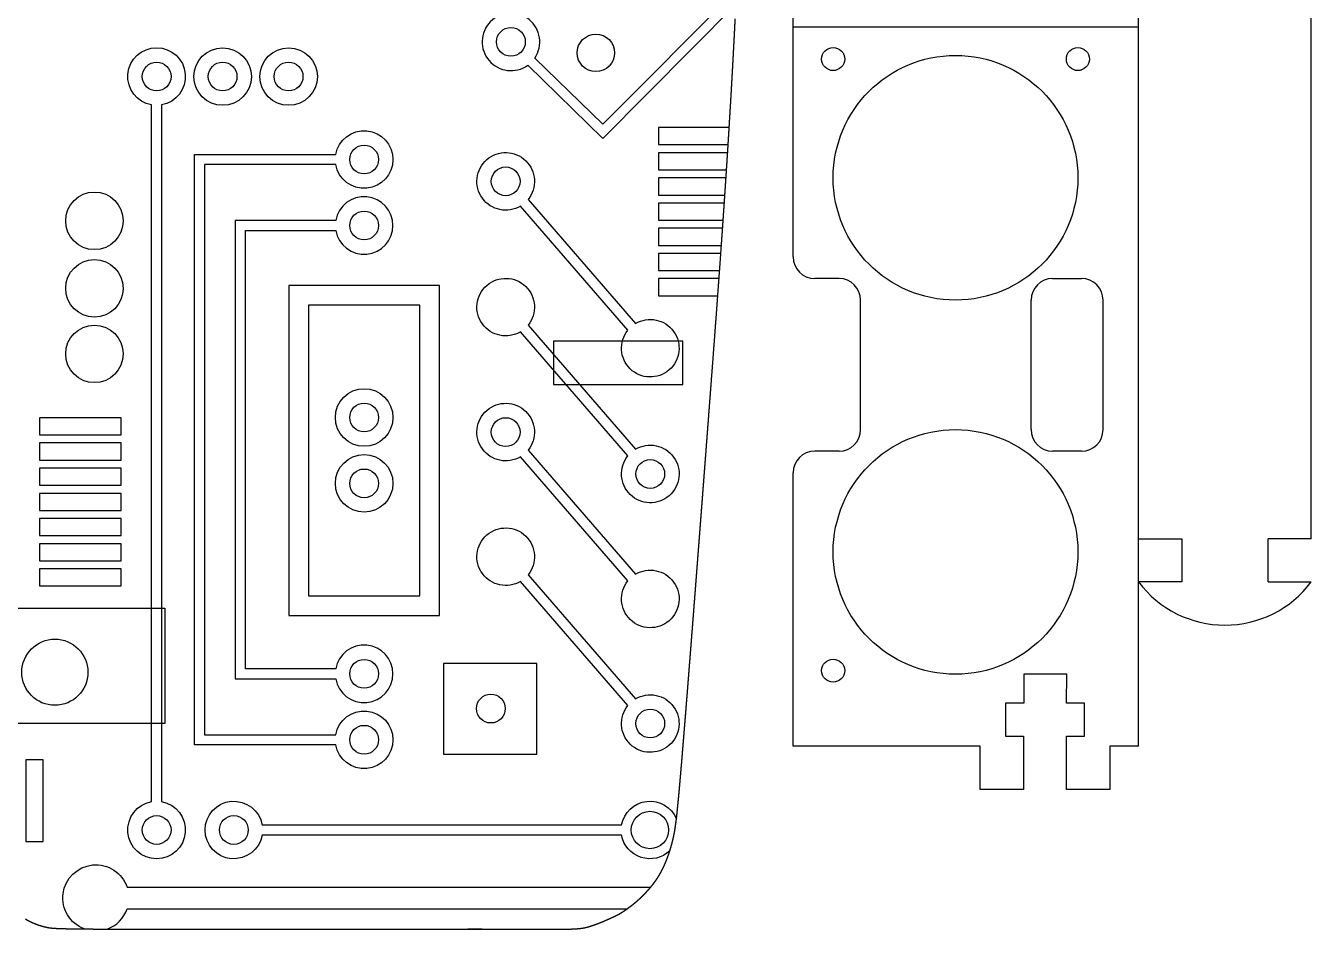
# Model space of a CAD drawing. Header units: millimetres. Extents: x -53 to 1579, y -453 to 381.
# Drawn here: x 5.8 to 95.1, y 167.5 to 230.3 of the extents above; entities that cross this region are included whole.
import ezdxf

# ---------------------------------------------------------------- set-up
doc = ezdxf.new("R2010")
doc.units = ezdxf.units.MM
doc.layers.add('design1 cut', color=1, linetype='Continuous')
doc.layers.add('design1-etch', color=5, linetype='Continuous')
doc.layers.add('toCut', color=1, linetype='Continuous', true_color=0xff0000)

msp = doc.modelspace()

# ---------------------------------------------------------------- linework, layer by layer
at = {"layer": 'design1 cut'}
for centre in [(39.502, 229.203), (14.885, 226.793), (19.47, 226.793), (24.055, 226.793), (29.304, 221.024), (39.139, 219.507), (29.304, 216.443), (29.304, 203.1), (39.139, 202.085), (49.184, 199.176), (29.304, 198.519), (29.304, 185.286), (38.11, 182.87), (49.184, 181.83), (29.304, 180.704), (14.885, 174.433), (20.251, 174.433)]:
    msp.add_circle(centre, 1, dxfattribs=at)
at = {"layer": 'design1-etch'}
for points in [[(55.187, 232.845), (45.877, 223.474), (41.156, 228.079, 11.340391), (40.667, 227.578), (45.884, 222.489), (55.138, 231.802)], [(50.546, 172.991, -0.599553), (47.191, 174.083), (22.22, 174.083, -11.340391), (22.22, 174.783), (47.191, 174.783, -0.747029), (51.003, 175.211)], [(9.862, 167.558, -1.581146), (12.845, 170.452), (49.204, 170.452)], [(11.443, 167.548, 0.226184), (12.838, 168.952), (47.575, 168.952)]]:
    msp.add_lwpolyline(points, format="xyb", dxfattribs=at)
for points in [[(15.235, 224.824), (15.235, 176.403, -11.340391), (14.535, 176.403), (14.535, 224.824, -11.340391)], [(18.215, 220.674), (18.215, 181.054), (27.335, 181.054, -11.340391), (27.335, 180.354), (17.515, 180.354), (17.515, 221.374), (27.335, 221.374, -11.340391), (27.335, 220.674)], [(47.63, 209.172), (40.164, 217.789, -11.340391), (40.693, 218.248), (48.159, 209.63, -11.340391)], [(21.053, 185.636), (21.053, 216.093), (27.335, 216.093, 11.340391), (27.335, 216.793), (20.353, 216.793), (20.353, 184.936), (27.335, 184.936, 11.340391), (27.335, 185.636)], [(47.63, 200.435), (40.164, 209.053, -11.340391), (40.693, 209.511), (48.159, 200.894, -11.340391)], [(47.63, 191.75), (40.164, 200.368, -11.340391), (40.693, 200.826), (48.159, 192.209, -11.340391)], [(47.63, 183.089), (40.164, 191.706, -11.340391), (40.693, 192.164), (48.159, 183.547, -11.340391)]]:
    msp.add_lwpolyline(points, format="xyb", close=True, dxfattribs=at)
for points in [[(54.67, 223.249), (49.76, 223.249), (49.76, 222.062), (54.596, 222.062)], [(54.561, 221.499), (49.76, 221.499), (49.76, 220.311), (54.485, 220.311)], [(54.448, 219.748), (49.76, 219.748), (49.76, 218.561), (54.369, 218.561)], [(54.331, 217.998), (49.76, 217.998), (49.76, 216.811), (54.25, 216.811)], [(54.211, 216.248), (49.76, 216.248), (49.76, 215.061), (54.128, 215.061)], [(54.088, 214.497), (49.76, 214.497), (49.76, 213.31), (54.003, 213.31)], [(53.962, 212.747), (49.76, 212.747), (49.76, 211.56), (53.876, 211.56)]]:
    msp.add_lwpolyline(points, dxfattribs=at)
for points in [[(24.078, 212.263), (24.078, 189.344), (34.538, 189.344), (34.538, 212.263)], [(25.436, 210.905), (25.436, 190.702), (33.18, 190.702), (33.18, 210.905)], [(12.431, 203.079), (6.753, 203.079), (6.753, 201.892), (12.431, 201.892)], [(12.431, 201.329), (6.753, 201.329), (6.753, 200.141), (12.431, 200.141)], [(12.431, 199.578), (6.753, 199.578), (6.753, 198.391), (12.431, 198.391)], [(12.431, 197.828), (6.753, 197.828), (6.753, 196.641), (12.431, 196.641)], [(12.431, 196.078), (6.753, 196.078), (6.753, 194.891), (12.431, 194.891)], [(12.431, 194.327), (6.753, 194.327), (6.753, 193.14), (12.431, 193.14)], [(12.431, 192.577), (6.753, 192.577), (6.753, 191.39), (12.431, 191.39)], [(41.311, 185.998), (34.816, 185.998), (34.816, 179.713), (41.311, 179.713)], [(5.81, 179.316), (5.81, 173.638), (6.997, 173.638), (6.997, 179.316)]]:
    msp.add_lwpolyline(points, close=True, dxfattribs=at)
for centre, radius in [((45.406, 228.439), 1.3), ((19.47, 226.793), 2), ((24.055, 226.793), 2), ((10.567, 216.767), 2), ((10.567, 212.071), 2), ((10.567, 207.521), 2), ((29.304, 203.1), 2), ((29.304, 198.519), 2), ((7.817, 185.397), 2.3), ((49.161, 174.433), 1.3)]:
    msp.add_circle(centre, radius, dxfattribs=at)
at = {"layer": 'toCut'}
for p, q in [((83.111, 180.258), (83.111, 280.258)), ((95.111, 194.669), (95.111, 264.669)), ((59.111, 214.258), (59.111, 246.258)), ((59.111, 230.258), (83.111, 230.258)), ((62.3, 212.758), (60.611, 212.758)), ((77.142, 212.758), (79.142, 212.758)), ((63.8, 202.258), (63.8, 211.258)), ((75.642, 202.258), (75.642, 211.258)), ((80.642, 202.258), (80.642, 211.258)), ((62.3, 200.758), (60.611, 200.758)), ((79.142, 200.758), (77.142, 200.758)), ((59.111, 180.258), (59.111, 199.258)), ((83.111, 194.669), (86.111, 194.669)), ((86.111, 194.669), (86.111, 191.669)), ((95.111, 194.669), (92.111, 194.669)), ((92.111, 191.669), (92.111, 194.669)), ((86.111, 191.669), (83.111, 191.669)), ((92.111, 191.669), (95.111, 191.669)), ((78.132, 185.258), (75.132, 185.258)), ((75.132, 185.258), (75.132, 183.258)), ((78.111, 183.258), (78.132, 185.258)), ((73.861, 183.258), (73.861, 180.958)), ((75.132, 183.258), (73.861, 183.258)), ((79.361, 183.258), (78.111, 183.258)), ((79.361, 180.958), (79.361, 183.258)), ((73.861, 180.958), (75.111, 180.958)), ((75.111, 180.958), (75.111, 177.258)), ((78.111, 180.958), (79.361, 180.958)), ((78.111, 177.258), (78.111, 180.958)), ((72.111, 180.258), (59.111, 180.258)), ((72.111, 177.258), (72.111, 180.258)), ((83.111, 180.258), (81.111, 180.258)), ((81.111, 180.258), (81.111, 177.258)), ((75.111, 177.258), (72.111, 177.258)), ((81.111, 177.258), (78.111, 177.258)), ((37.515, 167.548), (36.515, 167.548))]:
    msp.add_line(p, q, dxfattribs=at)
msp.add_lwpolyline([(42.453, 208.402), (42.453, 205.402), (51.453, 205.402), (51.453, 208.402)], close=True, dxfattribs=at)
for centre, radius in [((61.892, 228.008), 0.8), ((78.892, 228.008), 0.8), ((70.392, 219.758), 8.5), ((70.392, 193.758), 8.5), ((61.892, 185.508), 0.8)]:
    msp.add_circle(centre, radius, dxfattribs=at)
for centre, radius, start, end in [((60.611, 214.258), 1.5, 180, 270), ((62.3, 211.258), 1.5, 360, 90), ((77.142, 211.258), 1.5, 90, 180), ((79.142, 211.258), 1.5, 0, 90), ((62.3, 202.258), 1.5, 270, 0), ((77.142, 202.258), 1.5, 180, 270), ((79.142, 202.258), 1.5, 270, 0), ((60.611, 199.258), 1.5, 90, 180), ((89.111, 196.169), 7.5, 216.8699, 323.1301)]:
    msp.add_arc(centre, radius, start, end, dxfattribs=at)
for points in [[(55.056, 230.126), (55.073, 230.466), (55.09, 230.806)], [(55.021, 229.449), (55.038, 229.787), (55.056, 230.126)], [(54.95, 228.103), (54.968, 228.439), (54.986, 228.775)], [(54.986, 228.775), (55.003, 229.112), (55.021, 229.449)], [(54.913, 227.434), (54.931, 227.768), (54.95, 228.103)], [(54.876, 226.767), (54.895, 227.101), (54.913, 227.434)], [(54.801, 225.441), (54.82, 225.772), (54.839, 226.103)], [(54.839, 226.103), (54.858, 226.435), (54.876, 226.767)], [(54.762, 224.782), (54.781, 225.112), (54.801, 225.441)], [(54.723, 224.124), (54.743, 224.453), (54.762, 224.782)], [(54.643, 222.815), (54.663, 223.142), (54.683, 223.468)], [(54.683, 223.468), (54.703, 223.796), (54.723, 224.124)], [(54.603, 222.163), (54.623, 222.489), (54.643, 222.815)], [(54.562, 221.513), (54.582, 221.838), (54.603, 222.163)], [(54.479, 220.217), (54.499, 220.541), (54.52, 220.864)], [(54.52, 220.864), (54.541, 221.188), (54.562, 221.513)], [(54.436, 219.572), (54.457, 219.894), (54.479, 220.217)], [(54.35, 218.284), (54.372, 218.606), (54.394, 218.927)], [(54.394, 218.927), (54.415, 219.249), (54.436, 219.572)], [(54.307, 217.642), (54.329, 217.963), (54.35, 218.284)], [(54.263, 217.001), (54.285, 217.322), (54.307, 217.642)], [(54.174, 215.722), (54.197, 216.042), (54.219, 216.361)], [(54.219, 216.361), (54.241, 216.681), (54.263, 217.001)], [(54.084, 214.446), (54.129, 215.084), (54.174, 215.722)], [(53.993, 213.172), (54.039, 213.809), (54.084, 214.446)], [(53.901, 211.9), (53.947, 212.536), (53.993, 213.172)], [(53.807, 210.628), (53.854, 211.264), (53.901, 211.9)], [(53.713, 209.356), (53.76, 209.992), (53.807, 210.628)], [(53.618, 208.083), (53.665, 208.719), (53.713, 209.356)], [(53.522, 206.809), (53.57, 207.446), (53.618, 208.083)], [(53.425, 205.532), (53.473, 206.17), (53.522, 206.809)], [(53.377, 204.892), (53.401, 205.212), (53.425, 205.532)], [(53.328, 204.251), (53.352, 204.572), (53.377, 204.892)], [(53.231, 202.968), (53.279, 203.61), (53.328, 204.251)], [(53.133, 201.683), (53.182, 202.325), (53.231, 202.968)], [(53.035, 200.4), (53.084, 201.042), (53.133, 201.683)], [(52.986, 199.76), (53.011, 200.08), (53.035, 200.4)], [(52.937, 199.122), (52.962, 199.441), (52.986, 199.76)], [(52.84, 197.851), (52.865, 198.168), (52.889, 198.485)], [(52.889, 198.485), (52.913, 198.803), (52.937, 199.122)], [(52.792, 197.219), (52.816, 197.535), (52.84, 197.851)], [(52.72, 196.276), (52.732, 196.433), (52.744, 196.59)], [(52.744, 196.59), (52.768, 196.904), (52.792, 197.219)], [(52.648, 195.342), (52.66, 195.497), (52.672, 195.652)], [(52.672, 195.652), (52.684, 195.808), (52.696, 195.964)], [(52.696, 195.964), (52.708, 196.12), (52.72, 196.276)], [(52.577, 194.416), (52.589, 194.57), (52.601, 194.724)], [(52.601, 194.724), (52.612, 194.878), (52.624, 195.032)], [(52.624, 195.032), (52.636, 195.187), (52.648, 195.342)], [(52.53, 193.805), (52.542, 193.957), (52.553, 194.11)], [(52.553, 194.11), (52.565, 194.263), (52.577, 194.416)], [(52.46, 192.897), (52.472, 193.047), (52.483, 193.198)], [(52.483, 193.198), (52.495, 193.349), (52.507, 193.501)], [(52.507, 193.501), (52.518, 193.653), (52.53, 193.805)], [(52.391, 192.001), (52.402, 192.149), (52.414, 192.298)], [(52.414, 192.298), (52.425, 192.447), (52.437, 192.597)], [(52.437, 192.597), (52.448, 192.747), (52.46, 192.897)], [(52.323, 191.118), (52.334, 191.264), (52.345, 191.411)], [(52.345, 191.411), (52.357, 191.558), (52.368, 191.705)], [(52.368, 191.705), (52.379, 191.853), (52.391, 192.001)], [(52.255, 190.25), (52.267, 190.394), (52.278, 190.538)], [(52.278, 190.538), (52.289, 190.682), (52.3, 190.827)], [(52.3, 190.827), (52.311, 190.973), (52.323, 191.118)], [(15.453, 189.844), (15.453, 185.844), (15.453, 181.844)], [(52.167, 189.117), (52.178, 189.257), (52.189, 189.398)], [(52.189, 189.398), (52.2, 189.539), (52.211, 189.68)], [(52.211, 189.68), (52.222, 189.822), (52.233, 189.964)], [(52.233, 189.964), (52.244, 190.107), (52.255, 190.25)], [(52.103, 188.288), (52.114, 188.425), (52.124, 188.562)], [(52.124, 188.562), (52.135, 188.7), (52.146, 188.839)], [(52.146, 188.839), (52.157, 188.978), (52.167, 189.117)], [(52.04, 187.477), (52.05, 187.611), (52.061, 187.745)], [(52.061, 187.745), (52.071, 187.88), (52.082, 188.015)], [(52.082, 188.015), (52.092, 188.151), (52.103, 188.288)], [(51.957, 186.426), (51.967, 186.556), (51.978, 186.685)], [(51.978, 186.685), (51.988, 186.816), (51.998, 186.947)], [(51.998, 186.947), (52.008, 187.079), (52.019, 187.211)], [(52.019, 187.211), (52.029, 187.344), (52.04, 187.477)], [(51.897, 185.663), (51.907, 185.789), (51.917, 185.915)], [(51.917, 185.915), (51.927, 186.042), (51.937, 186.169)], [(51.937, 186.169), (51.947, 186.298), (51.957, 186.426)], [(51.82, 184.681), (51.829, 184.801), (51.839, 184.922)], [(51.839, 184.922), (51.849, 185.044), (51.858, 185.167)], [(51.858, 185.167), (51.868, 185.29), (51.878, 185.413)], [(51.878, 185.413), (51.888, 185.538), (51.897, 185.663)], [(51.764, 183.972), (51.773, 184.088), (51.782, 184.205)], [(51.782, 184.205), (51.792, 184.323), (51.801, 184.442)], [(51.801, 184.442), (51.81, 184.561), (51.82, 184.681)], [(51.692, 183.066), (51.701, 183.177), (51.709, 183.288)], [(51.709, 183.288), (51.718, 183.401), (51.727, 183.513)], [(51.727, 183.513), (51.736, 183.627), (51.745, 183.741)], [(51.745, 183.741), (51.755, 183.856), (51.764, 183.972)], [(51.623, 182.208), (51.631, 182.313), (51.64, 182.418)], [(51.64, 182.418), (51.648, 182.525), (51.657, 182.631)], [(51.657, 182.631), (51.666, 182.739), (51.674, 182.847)], [(51.674, 182.847), (51.683, 182.957), (51.692, 183.066)], [(15.453, 181.844), (9.375, 181.844), (3.296, 181.844)], [(51.55, 181.304), (51.554, 181.353), (51.558, 181.401)], [(51.558, 181.401), (51.562, 181.45), (51.566, 181.499)], [(51.566, 181.499), (51.57, 181.549), (51.574, 181.598)], [(51.574, 181.598), (51.578, 181.648), (51.582, 181.698)], [(51.582, 181.698), (51.586, 181.748), (51.59, 181.798)], [(51.59, 181.798), (51.594, 181.849), (51.598, 181.9)], [(51.598, 181.9), (51.602, 181.951), (51.606, 182.002)], [(51.606, 182.002), (51.611, 182.053), (51.615, 182.105)], [(51.615, 182.105), (51.619, 182.157), (51.623, 182.208)], [(51.475, 180.38), (51.478, 180.424), (51.482, 180.468)], [(51.482, 180.468), (51.486, 180.513), (51.489, 180.558)], [(51.489, 180.558), (51.493, 180.603), (51.497, 180.648)], [(51.497, 180.648), (51.5, 180.693), (51.504, 180.739)], [(51.504, 180.739), (51.508, 180.785), (51.512, 180.831)], [(51.512, 180.831), (51.515, 180.878), (51.519, 180.924)], [(51.519, 180.924), (51.523, 180.971), (51.527, 181.018)], [(51.527, 181.018), (51.531, 181.065), (51.534, 181.112)], [(51.534, 181.112), (51.538, 181.16), (51.542, 181.208)], [(51.542, 181.208), (51.546, 181.256), (51.55, 181.304)], [(51.399, 179.462), (51.402, 179.502), (51.405, 179.541)], [(51.405, 179.541), (51.409, 179.581), (51.412, 179.622)], [(51.412, 179.622), (51.415, 179.662), (51.419, 179.702)], [(51.419, 179.702), (51.422, 179.743), (51.426, 179.784)], [(51.426, 179.784), (51.429, 179.825), (51.432, 179.867)], [(51.432, 179.867), (51.436, 179.908), (51.439, 179.95)], [(51.439, 179.95), (51.443, 179.992), (51.446, 180.034)], [(51.446, 180.034), (51.45, 180.077), (51.453, 180.119)], [(51.453, 180.119), (51.457, 180.162), (51.46, 180.205)], [(51.46, 180.205), (51.464, 180.249), (51.467, 180.292)], [(51.467, 180.292), (51.471, 180.336), (51.475, 180.38)], [(51.324, 178.574), (51.33, 178.644), (51.336, 178.714)], [(51.336, 178.714), (51.342, 178.786), (51.348, 178.857)], [(51.348, 178.857), (51.354, 178.931), (51.36, 179.004)], [(51.36, 179.004), (51.367, 179.079), (51.373, 179.153)], [(51.373, 179.153), (51.376, 179.191), (51.379, 179.229)], [(51.379, 179.229), (51.383, 179.268), (51.386, 179.306)], [(51.386, 179.306), (51.389, 179.345), (51.392, 179.384)], [(51.392, 179.384), (51.396, 179.423), (51.399, 179.462)], [(51.246, 177.674), (51.251, 177.734), (51.256, 177.794)], [(51.256, 177.794), (51.262, 177.856), (51.267, 177.917)], [(51.267, 177.917), (51.273, 177.98), (51.278, 178.043)], [(51.278, 178.043), (51.284, 178.107), (51.289, 178.171)], [(51.289, 178.171), (51.295, 178.237), (51.301, 178.302)], [(51.301, 178.302), (51.306, 178.369), (51.312, 178.437)], [(51.312, 178.437), (51.318, 178.505), (51.324, 178.574)], [(51.168, 176.809), (51.172, 176.859), (51.177, 176.909)], [(51.177, 176.909), (51.181, 176.959), (51.186, 177.01)], [(51.186, 177.01), (51.191, 177.062), (51.196, 177.114)], [(51.196, 177.114), (51.2, 177.168), (51.205, 177.221)], [(51.205, 177.221), (51.21, 177.276), (51.215, 177.33)], [(51.215, 177.33), (51.22, 177.386), (51.225, 177.442)], [(51.225, 177.442), (51.23, 177.5), (51.235, 177.557)], [(51.235, 177.557), (51.241, 177.616), (51.246, 177.674)], [(51.083, 175.943), (51.087, 175.981), (51.091, 176.02)], [(51.091, 176.02), (51.095, 176.059), (51.099, 176.099)], [(51.099, 176.099), (51.103, 176.139), (51.107, 176.18)], [(51.107, 176.18), (51.111, 176.222), (51.115, 176.263)], [(51.115, 176.263), (51.12, 176.306), (51.124, 176.349)], [(51.124, 176.349), (51.128, 176.392), (51.132, 176.436)], [(51.132, 176.436), (51.137, 176.481), (51.141, 176.526)], [(51.141, 176.526), (51.145, 176.572), (51.15, 176.618)], [(51.15, 176.618), (51.154, 176.665), (51.158, 176.713)], [(51.158, 176.713), (51.163, 176.761), (51.168, 176.809)], [(50.985, 175.058), (50.988, 175.084), (50.991, 175.111)], [(50.991, 175.111), (50.994, 175.138), (50.998, 175.165)], [(50.998, 175.165), (51.001, 175.192), (51.004, 175.22)], [(51.004, 175.22), (51.008, 175.249), (51.011, 175.277)], [(51.011, 175.277), (51.014, 175.307), (51.018, 175.336)], [(51.018, 175.336), (51.021, 175.366), (51.025, 175.396)], [(51.025, 175.396), (51.028, 175.427), (51.032, 175.458)], [(51.032, 175.458), (51.035, 175.49), (51.039, 175.522)], [(51.039, 175.522), (51.042, 175.555), (51.046, 175.588)], [(51.046, 175.588), (51.05, 175.621), (51.053, 175.655)], [(51.053, 175.655), (51.057, 175.689), (51.061, 175.724)], [(51.061, 175.724), (51.064, 175.76), (51.068, 175.795)], [(51.068, 175.795), (51.072, 175.832), (51.076, 175.868)], [(51.076, 175.868), (51.079, 175.906), (51.083, 175.943)], [(50.848, 174.164), (50.854, 174.194), (50.859, 174.224)], [(50.859, 174.224), (50.865, 174.255), (50.871, 174.286)], [(50.871, 174.286), (50.877, 174.319), (50.882, 174.351)], [(50.882, 174.351), (50.888, 174.385), (50.894, 174.419)], [(50.894, 174.419), (50.897, 174.437), (50.9, 174.455)], [(50.9, 174.455), (50.903, 174.473), (50.906, 174.491)], [(50.906, 174.491), (50.908, 174.509), (50.911, 174.528)], [(50.911, 174.528), (50.914, 174.547), (50.917, 174.566)], [(50.917, 174.566), (50.92, 174.585), (50.923, 174.605)], [(50.923, 174.605), (50.926, 174.625), (50.929, 174.645)], [(50.929, 174.645), (50.932, 174.665), (50.935, 174.686)], [(50.935, 174.686), (50.938, 174.707), (50.941, 174.728)], [(50.941, 174.728), (50.944, 174.75), (50.947, 174.771)], [(50.947, 174.771), (50.95, 174.794), (50.953, 174.816)], [(50.953, 174.816), (50.956, 174.839), (50.959, 174.862)], [(50.959, 174.862), (50.963, 174.885), (50.966, 174.909)], [(50.966, 174.909), (50.969, 174.933), (50.972, 174.957)], [(50.972, 174.957), (50.975, 174.982), (50.978, 175.007)], [(50.978, 175.007), (50.981, 175.032), (50.985, 175.058)], [(50.617, 173.223), (50.631, 173.272), (50.645, 173.322)], [(50.645, 173.322), (50.659, 173.372), (50.673, 173.422)], [(50.673, 173.422), (50.686, 173.472), (50.7, 173.523)], [(50.7, 173.523), (50.713, 173.574), (50.726, 173.625)], [(50.726, 173.625), (50.739, 173.677), (50.752, 173.729)], [(50.752, 173.729), (50.764, 173.782), (50.777, 173.834)], [(50.777, 173.834), (50.789, 173.887), (50.801, 173.94)], [(50.801, 173.94), (50.807, 173.967), (50.813, 173.994)], [(50.813, 173.994), (50.819, 174.022), (50.825, 174.049)], [(50.825, 174.049), (50.831, 174.077), (50.836, 174.106)], [(50.836, 174.106), (50.842, 174.135), (50.848, 174.164)], [(50.305, 172.313), (50.322, 172.355), (50.338, 172.397)], [(50.338, 172.397), (50.355, 172.44), (50.371, 172.483)], [(50.371, 172.483), (50.387, 172.527), (50.403, 172.57)], [(50.403, 172.57), (50.419, 172.615), (50.435, 172.659)], [(50.435, 172.659), (50.451, 172.704), (50.467, 172.749)], [(50.467, 172.749), (50.482, 172.795), (50.498, 172.841)], [(50.498, 172.841), (50.513, 172.888), (50.528, 172.935)], [(50.528, 172.935), (50.543, 172.982), (50.558, 173.029)], [(50.558, 173.029), (50.573, 173.077), (50.588, 173.125)], [(50.588, 173.125), (50.602, 173.174), (50.617, 173.223)], [(49.891, 171.436), (49.908, 171.468), (49.926, 171.501)], [(49.926, 171.501), (49.944, 171.533), (49.962, 171.566)], [(49.962, 171.566), (49.979, 171.6), (49.997, 171.634)], [(49.997, 171.634), (50.015, 171.668), (50.032, 171.702)], [(50.032, 171.702), (50.05, 171.737), (50.067, 171.773)], [(50.067, 171.773), (50.084, 171.809), (50.102, 171.845)], [(50.102, 171.845), (50.119, 171.881), (50.136, 171.918)], [(50.136, 171.918), (50.153, 171.956), (50.17, 171.994)], [(50.17, 171.994), (50.187, 172.032), (50.205, 172.071)], [(50.205, 172.071), (50.221, 172.111), (50.238, 172.15)], [(50.238, 172.15), (50.255, 172.191), (50.272, 172.231)], [(50.272, 172.231), (50.289, 172.272), (50.305, 172.313)], [(49.318, 170.591), (49.358, 170.643), (49.399, 170.695)], [(49.399, 170.695), (49.438, 170.748), (49.478, 170.801)], [(49.478, 170.801), (49.517, 170.855), (49.556, 170.908)], [(49.556, 170.908), (49.575, 170.936), (49.595, 170.963)], [(49.595, 170.963), (49.614, 170.991), (49.633, 171.019)], [(49.633, 171.019), (49.652, 171.047), (49.67, 171.076)], [(49.67, 171.076), (49.689, 171.104), (49.708, 171.133)], [(49.708, 171.133), (49.726, 171.162), (49.745, 171.191)], [(49.745, 171.191), (49.763, 171.221), (49.782, 171.251)], [(49.782, 171.251), (49.8, 171.281), (49.818, 171.311)], [(49.818, 171.311), (49.836, 171.342), (49.855, 171.373)], [(49.855, 171.373), (49.873, 171.405), (49.891, 171.436)], [(48.418, 169.631), (48.466, 169.675), (48.515, 169.72)], [(48.515, 169.72), (48.563, 169.766), (48.61, 169.811)], [(48.61, 169.811), (48.657, 169.857), (48.704, 169.903)], [(48.704, 169.903), (48.75, 169.95), (48.796, 169.997)], [(48.796, 169.997), (48.842, 170.045), (48.887, 170.093)], [(48.887, 170.093), (48.932, 170.141), (48.976, 170.19)], [(48.976, 170.19), (49.02, 170.239), (49.064, 170.288)], [(49.064, 170.288), (49.107, 170.338), (49.15, 170.388)], [(49.15, 170.388), (49.192, 170.438), (49.235, 170.489)], [(49.235, 170.489), (49.276, 170.54), (49.318, 170.591)], [(47.369, 168.81), (47.39, 168.824), (47.411, 168.838)], [(47.411, 168.838), (47.432, 168.853), (47.454, 168.867)], [(47.454, 168.867), (47.475, 168.882), (47.497, 168.898)], [(47.497, 168.898), (47.519, 168.913), (47.542, 168.929)], [(47.542, 168.929), (47.564, 168.945), (47.587, 168.961)], [(47.587, 168.961), (47.61, 168.978), (47.633, 168.994)], [(47.633, 168.994), (47.657, 169.011), (47.68, 169.029)], [(47.68, 169.029), (47.704, 169.046), (47.727, 169.064)], [(47.727, 169.064), (47.751, 169.082), (47.775, 169.1)], [(47.775, 169.1), (47.8, 169.118), (47.824, 169.137)], [(47.824, 169.137), (47.848, 169.155), (47.873, 169.174)], [(47.873, 169.174), (47.897, 169.193), (47.922, 169.213)], [(47.922, 169.213), (47.971, 169.252), (48.021, 169.291)], [(48.021, 169.291), (48.071, 169.332), (48.121, 169.373)], [(48.121, 169.373), (48.171, 169.415), (48.221, 169.457)], [(48.221, 169.457), (48.27, 169.5), (48.32, 169.543)], [(48.32, 169.543), (48.369, 169.587), (48.418, 169.631)], [(5.771, 168.25), (5.81, 168.227), (5.849, 168.205)], [(5.849, 168.205), (5.888, 168.183), (5.928, 168.161)], [(5.928, 168.161), (5.968, 168.14), (6.008, 168.119)], [(6.008, 168.119), (6.048, 168.099), (6.088, 168.078)], [(6.088, 168.078), (6.129, 168.059), (6.17, 168.039)], [(6.17, 168.039), (6.211, 168.02), (6.252, 168.001)], [(6.252, 168.001), (6.294, 167.983), (6.336, 167.965)], [(6.336, 167.965), (6.378, 167.947), (6.42, 167.93)], [(6.42, 167.93), (6.462, 167.913), (6.504, 167.896)], [(45.484, 167.91), (45.526, 167.925), (45.567, 167.941)], [(45.567, 167.941), (45.608, 167.957), (45.649, 167.974)], [(45.649, 167.974), (45.69, 167.99), (45.73, 168.006)], [(45.73, 168.006), (45.771, 168.022), (45.811, 168.039)], [(45.811, 168.039), (45.85, 168.055), (45.89, 168.072)], [(45.89, 168.072), (45.928, 168.088), (45.967, 168.104)], [(45.967, 168.104), (46.005, 168.121), (46.043, 168.137)], [(46.043, 168.137), (46.08, 168.153), (46.117, 168.169)], [(46.117, 168.169), (46.153, 168.185), (46.189, 168.201)], [(46.189, 168.201), (46.224, 168.216), (46.259, 168.232)], [(46.259, 168.232), (46.292, 168.247), (46.326, 168.262)], [(46.326, 168.262), (46.358, 168.276), (46.39, 168.291)], [(46.39, 168.291), (46.421, 168.305), (46.452, 168.319)], [(46.452, 168.319), (46.482, 168.333), (46.511, 168.346)], [(46.511, 168.346), (46.539, 168.359), (46.567, 168.372)], [(46.567, 168.372), (46.594, 168.384), (46.621, 168.397)], [(46.621, 168.397), (46.646, 168.409), (46.672, 168.421)], [(46.672, 168.421), (46.696, 168.433), (46.721, 168.444)], [(46.721, 168.444), (46.744, 168.456), (46.768, 168.467)], [(46.768, 168.467), (46.791, 168.478), (46.813, 168.489)], [(46.813, 168.489), (46.835, 168.5), (46.857, 168.511)], [(46.857, 168.511), (46.878, 168.522), (46.899, 168.533)], [(46.899, 168.533), (46.92, 168.543), (46.941, 168.554)], [(46.941, 168.554), (46.961, 168.565), (46.981, 168.575)], [(46.981, 168.575), (47.02, 168.597), (47.059, 168.618)], [(47.059, 168.618), (47.097, 168.64), (47.135, 168.662)], [(47.135, 168.662), (47.173, 168.685), (47.211, 168.709)], [(47.211, 168.709), (47.231, 168.721), (47.25, 168.733)], [(47.25, 168.733), (47.269, 168.745), (47.289, 168.757)], [(47.289, 168.757), (47.309, 168.77), (47.329, 168.783)], [(47.329, 168.783), (47.349, 168.797), (47.369, 168.81)], [(6.504, 167.896), (6.547, 167.88), (6.59, 167.864)], [(6.59, 167.864), (6.633, 167.849), (6.676, 167.834)], [(6.676, 167.834), (6.72, 167.82), (6.763, 167.805)], [(6.763, 167.805), (6.807, 167.792), (6.851, 167.778)], [(6.851, 167.778), (6.895, 167.765), (6.939, 167.752)], [(6.939, 167.752), (6.984, 167.74), (7.029, 167.728)], [(7.029, 167.728), (7.073, 167.717), (7.118, 167.706)], [(7.118, 167.706), (7.164, 167.695), (7.209, 167.685)], [(7.209, 167.685), (7.254, 167.675), (7.3, 167.666)], [(7.3, 167.666), (7.323, 167.661), (7.346, 167.657)], [(7.346, 167.657), (7.37, 167.652), (7.394, 167.648)], [(7.394, 167.648), (7.406, 167.646), (7.419, 167.644)], [(7.419, 167.644), (7.432, 167.642), (7.445, 167.64)], [(7.445, 167.64), (7.459, 167.638), (7.473, 167.636)], [(7.473, 167.636), (7.487, 167.634), (7.502, 167.632)], [(7.502, 167.632), (7.517, 167.63), (7.533, 167.628)], [(7.533, 167.628), (7.549, 167.627), (7.565, 167.625)], [(7.565, 167.625), (7.583, 167.623), (7.6, 167.621)], [(7.6, 167.621), (7.619, 167.619), (7.638, 167.618)], [(7.638, 167.618), (7.657, 167.616), (7.677, 167.614)], [(7.677, 167.614), (7.699, 167.613), (7.72, 167.611)], [(7.72, 167.611), (7.743, 167.609), (7.766, 167.608)], [(7.766, 167.608), (7.778, 167.607), (7.79, 167.606)], [(7.79, 167.606), (7.802, 167.605), (7.814, 167.605)], [(7.814, 167.605), (7.827, 167.604), (7.84, 167.603)], [(7.84, 167.603), (7.853, 167.602), (7.867, 167.602)], [(7.867, 167.602), (7.88, 167.601), (7.894, 167.6)], [(7.894, 167.6), (7.908, 167.599), (7.922, 167.599)], [(7.922, 167.599), (7.937, 167.598), (7.952, 167.597)], [(7.952, 167.597), (7.967, 167.597), (7.982, 167.596)], [(7.982, 167.596), (7.998, 167.595), (8.014, 167.594)], [(8.014, 167.594), (8.03, 167.594), (8.046, 167.593)], [(8.046, 167.593), (8.063, 167.592), (8.079, 167.592)], [(8.079, 167.592), (8.097, 167.591), (8.114, 167.59)], [(8.114, 167.59), (8.132, 167.59), (8.15, 167.589)], [(8.15, 167.589), (8.168, 167.588), (8.186, 167.588)], [(8.186, 167.588), (8.205, 167.587), (8.224, 167.586)], [(8.224, 167.586), (8.244, 167.586), (8.264, 167.585)], [(8.264, 167.585), (8.284, 167.585), (8.304, 167.584)], [(8.304, 167.584), (8.325, 167.583), (8.346, 167.583)], [(8.346, 167.583), (8.367, 167.582), (8.388, 167.582)], [(8.388, 167.582), (8.411, 167.581), (8.433, 167.58)], [(8.433, 167.58), (8.456, 167.58), (8.478, 167.579)], [(8.478, 167.579), (8.502, 167.579), (8.525, 167.578)], [(8.525, 167.578), (8.549, 167.577), (8.573, 167.577)], [(8.573, 167.577), (8.598, 167.576), (8.623, 167.576)], [(8.623, 167.576), (8.649, 167.575), (8.674, 167.575)], [(8.674, 167.575), (8.701, 167.574), (8.727, 167.574)], [(8.727, 167.574), (8.754, 167.573), (8.781, 167.573)], [(8.781, 167.573), (8.809, 167.572), (8.837, 167.572)], [(8.837, 167.572), (8.865, 167.571), (8.894, 167.57)], [(8.894, 167.57), (8.923, 167.57), (8.952, 167.569)], [(8.952, 167.569), (8.983, 167.569), (9.013, 167.569)], [(9.013, 167.569), (9.044, 167.568), (9.075, 167.568)], [(9.075, 167.568), (9.106, 167.567), (9.138, 167.567)], [(9.138, 167.567), (9.171, 167.566), (9.203, 167.566)], [(9.203, 167.566), (9.237, 167.565), (9.27, 167.565)], [(9.27, 167.565), (9.305, 167.564), (9.339, 167.564)], [(9.339, 167.564), (9.374, 167.563), (9.409, 167.563)], [(9.409, 167.563), (9.446, 167.563), (9.482, 167.562)], [(9.482, 167.562), (9.519, 167.562), (9.556, 167.561)], [(9.556, 167.561), (9.593, 167.561), (9.631, 167.56)], [(9.631, 167.56), (9.67, 167.56), (9.709, 167.56)], [(9.709, 167.56), (9.749, 167.559), (9.789, 167.559)], [(9.789, 167.559), (9.829, 167.558), (9.87, 167.558)], [(9.87, 167.558), (9.912, 167.558), (9.954, 167.557)], [(9.954, 167.557), (9.996, 167.557), (10.039, 167.557)], [(10.039, 167.557), (10.083, 167.556), (10.126, 167.556)], [(10.126, 167.556), (10.171, 167.555), (10.216, 167.555)], [(10.216, 167.555), (10.261, 167.555), (10.307, 167.554)], [(10.307, 167.554), (10.354, 167.554), (10.4, 167.554)], [(10.4, 167.554), (10.448, 167.553), (10.496, 167.553)], [(10.496, 167.553), (10.545, 167.553), (10.594, 167.552)], [(10.594, 167.552), (10.644, 167.552), (10.694, 167.552)], [(10.694, 167.552), (10.745, 167.551), (10.796, 167.551)], [(10.796, 167.551), (10.848, 167.551), (10.9, 167.55)], [(10.9, 167.55), (10.953, 167.55), (11.006, 167.55)], [(11.006, 167.55), (11.061, 167.549), (11.115, 167.549)], [(11.115, 167.549), (11.17, 167.549), (11.226, 167.549)], [(11.226, 167.549), (11.282, 167.548), (11.339, 167.548)], [(11.339, 167.548), (11.397, 167.548), (11.454, 167.548)], [(11.454, 167.548), (11.513, 167.547), (11.572, 167.547)], [(11.572, 167.547), (11.632, 167.547), (11.691, 167.546)], [(11.691, 167.546), (11.752, 167.546), (11.813, 167.546)], [(11.813, 167.546), (11.875, 167.546), (11.937, 167.545)], [(11.937, 167.545), (12, 167.545), (12.063, 167.545)], [(12.063, 167.545), (12.127, 167.545), (12.191, 167.544)], [(12.191, 167.544), (12.256, 167.544), (12.321, 167.544)], [(12.321, 167.544), (12.387, 167.544), (12.453, 167.544)], [(12.453, 167.544), (12.52, 167.543), (12.587, 167.543)], [(12.587, 167.543), (12.654, 167.543), (12.722, 167.543)], [(12.722, 167.543), (12.791, 167.542), (12.86, 167.542)], [(12.86, 167.542), (12.93, 167.542), (13, 167.542)], [(13, 167.542), (13.07, 167.542), (13.141, 167.542)], [(13.141, 167.542), (13.213, 167.541), (13.284, 167.541)], [(13.284, 167.541), (13.357, 167.541), (13.429, 167.541)], [(13.429, 167.541), (13.503, 167.541), (13.576, 167.54)], [(13.576, 167.54), (13.65, 167.54), (13.725, 167.54)], [(13.725, 167.54), (13.8, 167.54), (13.875, 167.54)], [(13.875, 167.54), (13.951, 167.54), (14.027, 167.539)], [(14.027, 167.539), (14.104, 167.539), (14.18, 167.539)], [(14.18, 167.539), (14.258, 167.539), (14.336, 167.539)], [(14.336, 167.539), (14.414, 167.539), (14.492, 167.538)], [(14.492, 167.538), (14.572, 167.538), (14.651, 167.538)], [(14.651, 167.538), (14.731, 167.538), (14.811, 167.538)], [(14.811, 167.538), (14.892, 167.538), (14.972, 167.538)], [(14.972, 167.538), (15.054, 167.538), (15.135, 167.537)], [(15.135, 167.537), (15.217, 167.537), (15.3, 167.537)], [(15.3, 167.537), (15.383, 167.537), (15.466, 167.537)], [(15.466, 167.537), (15.549, 167.537), (15.633, 167.537)], [(15.633, 167.537), (15.717, 167.537), (15.802, 167.536)], [(15.802, 167.536), (15.887, 167.536), (15.972, 167.536)], [(15.972, 167.536), (16.058, 167.536), (16.143, 167.536)], [(16.143, 167.536), (16.23, 167.536), (16.316, 167.536)], [(16.316, 167.536), (16.403, 167.536), (16.49, 167.536)], [(16.49, 167.536), (16.578, 167.536), (16.665, 167.535)], [(16.665, 167.535), (16.754, 167.535), (16.842, 167.535)], [(16.842, 167.535), (16.931, 167.535), (17.02, 167.535)], [(17.02, 167.535), (17.109, 167.535), (17.199, 167.535)], [(17.199, 167.535), (17.289, 167.535), (17.379, 167.535)], [(17.379, 167.535), (17.469, 167.535), (17.56, 167.535)], [(17.56, 167.535), (17.651, 167.535), (17.742, 167.535)], [(17.742, 167.535), (17.834, 167.534), (17.926, 167.534)], [(17.926, 167.534), (18.018, 167.534), (18.11, 167.534)], [(18.11, 167.534), (18.203, 167.534), (18.296, 167.534)], [(18.296, 167.534), (18.389, 167.534), (18.482, 167.534)], [(18.482, 167.534), (18.576, 167.534), (18.67, 167.534)], [(18.67, 167.534), (18.764, 167.534), (18.858, 167.534)], [(18.858, 167.534), (18.953, 167.534), (19.047, 167.534)], [(19.047, 167.534), (19.142, 167.534), (19.238, 167.534)], [(19.238, 167.534), (19.333, 167.534), (19.429, 167.534)], [(19.429, 167.534), (19.525, 167.534), (19.621, 167.533)], [(19.621, 167.533), (19.814, 167.533), (20.007, 167.533)], [(20.007, 167.533), (20.201, 167.533), (20.396, 167.533)], [(20.396, 167.533), (20.592, 167.533), (20.788, 167.533)], [(20.788, 167.533), (20.986, 167.533), (21.183, 167.533)], [(21.183, 167.533), (21.382, 167.533), (21.58, 167.533)], [(21.58, 167.533), (21.78, 167.533), (21.979, 167.533)], [(21.979, 167.533), (22.18, 167.533), (22.381, 167.533)], [(22.381, 167.533), (22.582, 167.533), (22.784, 167.533)], [(22.784, 167.533), (22.986, 167.533), (23.188, 167.533)], [(23.188, 167.533), (23.391, 167.533), (23.594, 167.533)], [(23.594, 167.533), (23.798, 167.533), (24.002, 167.533)], [(24.002, 167.533), (24.206, 167.533), (24.41, 167.533)], [(24.41, 167.533), (24.819, 167.533), (25.227, 167.533)], [(25.227, 167.533), (26.046, 167.533), (26.865, 167.533)], [(40.574, 167.533), (40.629, 167.533), (40.684, 167.533)], [(40.684, 167.533), (40.737, 167.533), (40.791, 167.533)], [(40.791, 167.533), (40.844, 167.533), (40.896, 167.533)], [(40.896, 167.533), (40.948, 167.533), (41, 167.533)], [(41, 167.533), (41.05, 167.533), (41.101, 167.533)], [(41.101, 167.533), (41.15, 167.533), (41.2, 167.533)], [(41.2, 167.533), (41.248, 167.533), (41.297, 167.533)], [(41.297, 167.533), (41.344, 167.533), (41.392, 167.533)], [(41.392, 167.533), (41.438, 167.533), (41.485, 167.533)], [(41.485, 167.533), (41.53, 167.533), (41.576, 167.533)], [(41.576, 167.533), (41.62, 167.533), (41.665, 167.533)], [(41.665, 167.533), (41.708, 167.533), (41.752, 167.533)], [(41.752, 167.533), (41.795, 167.533), (41.837, 167.533)], [(41.837, 167.533), (41.879, 167.533), (41.921, 167.533)], [(41.921, 167.533), (41.961, 167.533), (42.002, 167.533)], [(42.002, 167.533), (42.042, 167.534), (42.082, 167.534)], [(42.082, 167.534), (42.121, 167.534), (42.16, 167.534)], [(42.16, 167.534), (42.198, 167.534), (42.236, 167.534)], [(42.236, 167.534), (42.274, 167.534), (42.311, 167.534)], [(42.311, 167.534), (42.347, 167.534), (42.384, 167.535)], [(42.384, 167.535), (42.419, 167.535), (42.455, 167.535)], [(42.455, 167.535), (42.49, 167.535), (42.524, 167.535)], [(42.524, 167.535), (42.558, 167.535), (42.592, 167.536)], [(42.592, 167.536), (42.625, 167.536), (42.659, 167.536)], [(42.659, 167.536), (42.691, 167.536), (42.723, 167.536)], [(42.723, 167.536), (42.755, 167.537), (42.787, 167.537)], [(42.787, 167.537), (42.817, 167.537), (42.848, 167.537)], [(42.848, 167.537), (42.878, 167.538), (42.909, 167.538)], [(42.909, 167.538), (42.938, 167.538), (42.967, 167.538)], [(42.967, 167.538), (42.996, 167.539), (43.025, 167.539)], [(43.025, 167.539), (43.053, 167.539), (43.081, 167.54)], [(43.081, 167.54), (43.108, 167.54), (43.135, 167.54)], [(43.135, 167.54), (43.162, 167.541), (43.188, 167.541)], [(43.188, 167.541), (43.214, 167.541), (43.24, 167.542)], [(43.24, 167.542), (43.266, 167.542), (43.291, 167.543)], [(43.291, 167.543), (43.316, 167.543), (43.34, 167.544)], [(43.34, 167.544), (43.364, 167.544), (43.388, 167.544)], [(43.388, 167.544), (43.412, 167.545), (43.435, 167.545)], [(43.435, 167.545), (43.458, 167.546), (43.481, 167.547)], [(43.481, 167.547), (43.503, 167.547), (43.525, 167.548)], [(43.525, 167.548), (43.547, 167.548), (43.569, 167.549)], [(43.569, 167.549), (43.59, 167.549), (43.611, 167.55)], [(43.611, 167.55), (43.632, 167.551), (43.652, 167.551)], [(43.652, 167.551), (43.672, 167.552), (43.692, 167.553)], [(43.692, 167.553), (43.712, 167.553), (43.732, 167.554)], [(43.732, 167.554), (43.751, 167.555), (43.77, 167.555)], [(43.77, 167.555), (43.788, 167.556), (43.807, 167.557)], [(43.807, 167.557), (43.825, 167.558), (43.843, 167.558)], [(43.843, 167.558), (43.861, 167.559), (43.878, 167.56)], [(43.878, 167.56), (43.896, 167.561), (43.913, 167.562)], [(43.913, 167.562), (43.929, 167.563), (43.946, 167.564)], [(43.946, 167.564), (43.963, 167.565), (43.979, 167.565)], [(43.979, 167.565), (44.01, 167.567), (44.042, 167.569)], [(44.042, 167.569), (44.072, 167.571), (44.102, 167.574)], [(44.102, 167.574), (44.13, 167.576), (44.159, 167.578)], [(44.159, 167.578), (44.186, 167.581), (44.213, 167.583)], [(44.213, 167.583), (44.239, 167.586), (44.265, 167.588)], [(44.265, 167.588), (44.29, 167.591), (44.315, 167.594)], [(44.315, 167.594), (44.339, 167.597), (44.363, 167.6)], [(44.363, 167.6), (44.386, 167.603), (44.409, 167.606)], [(44.409, 167.606), (44.431, 167.609), (44.454, 167.613)], [(44.454, 167.613), (44.475, 167.616), (44.497, 167.62)], [(44.497, 167.62), (44.518, 167.623), (44.539, 167.627)], [(44.539, 167.627), (44.56, 167.631), (44.58, 167.635)], [(44.58, 167.635), (44.621, 167.643), (44.661, 167.652)], [(44.661, 167.652), (44.701, 167.661), (44.74, 167.671)], [(44.74, 167.671), (44.78, 167.681), (44.82, 167.691)], [(44.82, 167.691), (44.861, 167.703), (44.902, 167.714)], [(44.902, 167.714), (44.943, 167.726), (44.984, 167.738)], [(44.984, 167.738), (45.025, 167.751), (45.067, 167.764)], [(45.067, 167.764), (45.108, 167.777), (45.15, 167.791)], [(45.15, 167.791), (45.192, 167.805), (45.233, 167.819)], [(45.233, 167.819), (45.275, 167.834), (45.317, 167.848)], [(45.317, 167.848), (45.359, 167.863), (45.401, 167.879)], [(45.401, 167.879), (45.442, 167.894), (45.484, 167.91)]]:
    msp.add_open_spline(points, degree=2, dxfattribs=at)
for points, knots in [([(3.296, 189.844), (3.766, 189.844), (4.236, 189.844), (6.574, 189.844), (8.912, 189.844), (12.183, 189.844), (15.453, 189.844)], [8, 8, 8, 9, 9, 10, 10, 11, 11, 11]), ([(26.865, 167.533), (27.273, 167.533), (27.681, 167.533), (27.885, 167.533), (28.088, 167.533), (28.291, 167.533), (28.494, 167.533), (28.696, 167.533), (28.898, 167.533), (29.099, 167.533), (29.301, 167.533), (29.501, 167.533), (29.702, 167.533), (29.901, 167.533), (30.101, 167.533), (30.299, 167.533), (30.497, 167.533), (30.694, 167.533), (30.892, 167.533), (31.087, 167.533), (31.283, 167.533), (31.478, 167.533), (31.672, 167.533), (31.865, 167.533), (32.058, 167.533), (32.154, 167.533), (32.25, 167.533), (32.345, 167.533), (32.44, 167.533), (32.535, 167.533), (32.63, 167.533), (32.725, 167.533), (32.82, 167.533), (32.914, 167.533), (33.008, 167.533), (33.101, 167.533), (33.195, 167.533), (33.288, 167.533), (33.381, 167.533), (33.474, 167.533), (33.567, 167.533), (33.659, 167.533), (33.751, 167.533), (33.843, 167.533), (33.934, 167.533), (34.025, 167.533), (34.116, 167.533), (34.207, 167.533), (34.298, 167.533), (34.388, 167.533), (34.478, 167.533), (34.567, 167.533), (34.656, 167.533), (34.745, 167.533), (34.834, 167.533), (34.922, 167.533), (35.01, 167.533), (35.098, 167.533), (35.186, 167.533), (35.273, 167.533), (35.36, 167.533), (35.446, 167.533), (35.532, 167.533), (35.618, 167.533), (35.704, 167.533), (35.789, 167.533), (35.874, 167.533), (35.958, 167.533), (36.043, 167.533), (36.126, 167.533), (36.21, 167.533), (36.293, 167.533), (36.376, 167.533), (36.458, 167.533), (36.541, 167.533), (36.622, 167.533), (36.704, 167.533), (36.784, 167.533), (36.865, 167.533), (36.945, 167.533), (37.025, 167.533), (37.105, 167.533), (37.184, 167.533), (37.262, 167.533), (37.341, 167.533), (37.419, 167.533), (37.496, 167.533), (37.573, 167.533), (37.65, 167.533), (37.726, 167.533), (37.802, 167.533), (37.877, 167.533), (37.953, 167.533), (38.027, 167.533), (38.102, 167.533), (38.175, 167.533), (38.249, 167.533), (38.321, 167.533), (38.394, 167.533), (38.466, 167.533), (38.538, 167.533), (38.608, 167.533), (38.679, 167.533), (38.749, 167.533), (38.819, 167.533), (38.888, 167.533), (38.958, 167.533), (39.026, 167.533), (39.094, 167.533), (39.161, 167.533), (39.228, 167.533), (39.294, 167.533), (39.361, 167.533), (39.426, 167.533), (39.491, 167.533), (39.555, 167.533), (39.62, 167.533), (39.683, 167.533), (39.746, 167.533), (39.809, 167.533), (39.871, 167.533), (39.932, 167.533), (39.993, 167.533), (40.053, 167.533), (40.114, 167.533), (40.173, 167.533), (40.232, 167.533), (40.29, 167.533), (40.348, 167.533), (40.405, 167.533), (40.462, 167.533), (40.518, 167.533), (40.574, 167.533)], [249, 249, 249, 250, 250, 251, 251, 252, 252, 253, 253, 254, 254, 255, 255, 256, 256, 257, 257, 258, 258, 259, 259, 260, 260, 261, 261, 262, 262, 263, 263, 264, 264, 265, 265, 266, 266, 267, 267, 268, 268, 269, 269, 270, 270, 271, 271, 272, 272, 273, 273, 274, 274, 275, 275, 276, 276, 277, 277, 278, 278, 279, 279, 280, 280, 281, 281, 282, 282, 283, 283, 284, 284, 285, 285, 286, 286, 287, 287, 288, 288, 289, 289, 290, 290, 291, 291, 292, 292, 293, 293, 294, 294, 295, 295, 296, 296, 297, 297, 298, 298, 299, 299, 300, 300, 301, 301, 302, 302, 303, 303, 304, 304, 305, 305, 306, 306, 307, 307, 308, 308, 309, 309, 310, 310, 311, 311, 312, 312, 313, 313, 314, 314, 315, 315, 315])]:
    msp.add_open_spline(points, degree=2, knots=knots, dxfattribs=at)

doc.saveas('drawing.dxf')
